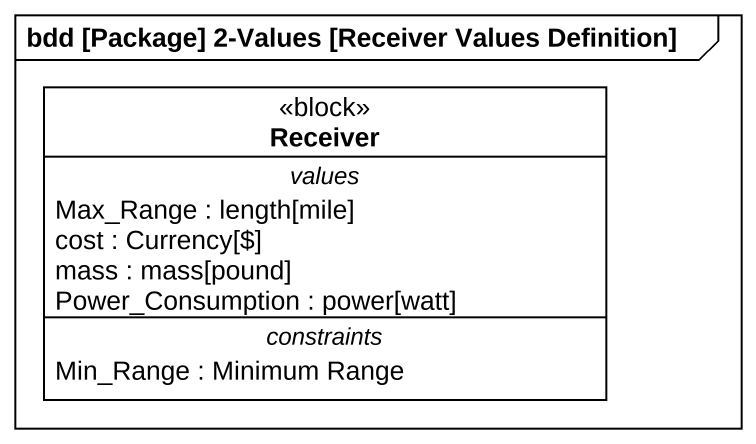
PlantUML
@startuml
mainframe bdd [Package] 2-Values [Receiver Values Definition]
hide circle
hide empty members
class Receiver <<block>> {
  -- values --
  Max_Range : length[mile]
  cost : Currency[$]
  mass : mass[pound]
  Power_Consumption : power[watt]
  -- constraints --
  Min_Range : Minimum Range
}
@enduml
